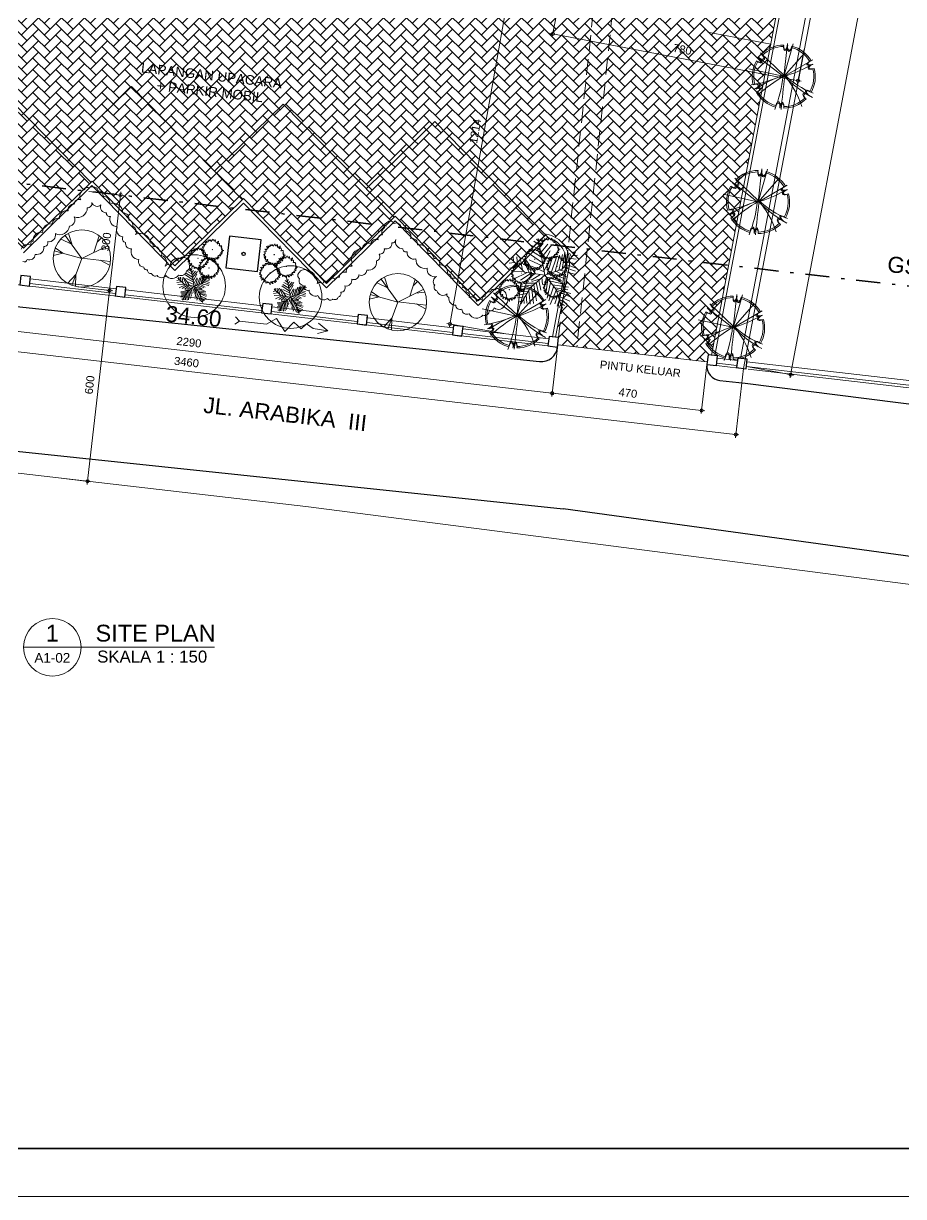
# Model space of a CAD drawing. Header units: millimetres. Extents: x -11 to 1625, y -267 to 180.
# Drawn here: x 1462.12 to 1489.61, y 8 to 44.64 of the extents above; entities that cross this region are included whole.
import ezdxf
from ezdxf.enums import TextEntityAlignment as Align

# ---------------------------------------------------------------- set-up
doc = ezdxf.new("R2010")
doc.units = ezdxf.units.MM
doc.linetypes.add('DASHDOT', pattern=[1, 0.5, -0.25, 0, -0.25])
doc.linetypes.add('HIDDEN', pattern=[0.375, 0.25, -0.125])
for name, color, linetype, lineweight in [('ars', 11, 'Continuous', 5), ('batas jalan', 3, 'Continuous', 25), ('GRS KOP', 1, 'Continuous', 35), ('GSB', 1, 'DASHDOT', 35), ('KOLOM', 1, 'Continuous', 30), ('kop', 7, 'Continuous', 20), ('lan', 7, 'Continuous', 15), ('line', 11, 'Continuous', 5), ('not', 7, 'Continuous', 20), ('PAGAR', 4, 'Continuous', 18), ('POHON', 84, 'Continuous', 0), ('Trees', 62, 'Continuous', 18), ('u', 6, 'Continuous', 20)]:
    doc.layers.add(name, color=color, linetype=linetype, lineweight=lineweight)
doc.styles.add('ATTR', font='romans.shx', dxfattribs={"width": 0.8, "height": 1.735066})
doc.styles.add('BARU', font='complex.shx')
doc.styles.get("Standard").update_dxf_attribs({"font": 'ARIALUNI.TTF'})
doc.dimstyles.new('SK100', dxfattribs={"dimtxt": 0.25, "dimasz": 0.1, "dimexe": 0.1, "dimexo": 0, "dimgap": 0.15, "dimtad": 1, "dimdec": 0, "dimlfac": 100, "dimzin": 12, "dimdsep": 46, "dimtxsty": 'Standard', "dimblk": 'BULAT', "dimcen": 0.1, "dimclrd": 256, "dimclre": 256, "dimclrt": 256, "dimadec": 0, "dimazin": 3, "dimtfac": 1, "dimtdec": 0, "dimtofl": 0, "dimtmove": 0, "dimatfit": 3, "dimldrblk": 'BULAT', "dimfxl": 0, "dimtolj": 1, "dimtzin": 0, "dimlwd": -1, "dimlwe": -1, "dimarcsym": 0})
pattern_1 = [(45, (1507.31275, -222.2606), (4e-17, 0.35921024), [0.762, -0.254]), (135, (1507.49236, -222.081), (4e-17, 0.35921024), [0.762, -0.254])]

# ---------------------------------------------------------------- blocks, each defined once
blk = doc.blocks.new('BULAT')
for p, q in [((-1, 0), (1, 0)), ((0, -1), (0, 1))]:
    blk.add_line(p, q)
blk.add_circle((0, 0), 0.5)
blk = doc.blocks.new('*D1625')
at = {"layer": 'Defpoints', "color": 0}
for p in [(1464.161, 39.392), (1463.816, 36.412), (1464.81, 36.297)]:
    blk.add_point(p, dxfattribs=at)
at = {"layer": 'u'}
for p, q in [((1464.161, 39.392), (1465.254, 39.266)), ((1465.143, 39.178), (1464.821, 36.396)), ((1463.816, 36.412), (1464.909, 36.286))]:
    blk.add_line(p, q, dxfattribs=at)
at = {"layer": 'u', "xscale": 0.1, "yscale": 0.1, "zscale": 0.1}
for p, rotation in [((1465.154, 39.277), 83.40635702926868), ((1464.81, 36.297), 263.4063570292687)]:
    blk.add_blockref('BULAT', p, dxfattribs=dict(at, rotation=rotation))
at = {"layer": 'u', "insert": (1464.706, 37.819), "char_height": 0.25, "attachment_point": 5, "rotation": 83.4064}
blk.add_mtext('\\A1;300', dxfattribs=at)
blk = doc.blocks.new('*D1626')
at = {"layer": 'Defpoints', "color": 0}
for p in [(1463.816, 36.412), (1463.127, 30.452), (1464.121, 30.337)]:
    blk.add_point(p, dxfattribs=at)
at = {"layer": 'u'}
for p, q in [((1463.816, 36.412), (1464.909, 36.286)), ((1464.798, 36.198), (1464.132, 30.436)), ((1463.127, 30.452), (1464.22, 30.325))]:
    blk.add_line(p, q, dxfattribs=at)
at = {"layer": 'u', "xscale": 0.1, "yscale": 0.1, "zscale": 0.1}
for p, rotation in [((1464.81, 36.297), 83.40635702926468), ((1464.121, 30.337), 263.4063570292647)]:
    blk.add_blockref('BULAT', p, dxfattribs=dict(at, rotation=rotation))
at = {"layer": 'u', "insert": (1464.189, 33.349), "char_height": 0.25, "attachment_point": 5, "rotation": 83.4064}
blk.add_mtext('\\A1;600', dxfattribs=at)
blk = doc.blocks.new('kop')
at = {"layer": 'GRS KOP'}
blk.add_lwpolyline([(1, 54), (83, 54), (83, 1), (1, 1)], close=True, dxfattribs=at)
at = {"layer": 'kop', "color": 7}
blk.add_line((0, 0), (84, 0), dxfattribs=at)
at = {"layer": 'kop', "style": 'BARU', "flags": 4}
for p, height in [((73.8, 5.4), 0.35), ((80.303, 5.382), 0.25), ((73.8, 4.9), 0.35), ((80.303, 4.882), 0.25), ((73.8, 4.4), 0.35), ((80.303, 4.382), 0.25)]:
    blk.add_attdef('-', p, '', height=height, dxfattribs=at)
at = {"layer": 'kop', "flags": 4}
for tag, p in [('AR-00', (78.057, 2.648)), ('00', (81.238, 2.647))]:
    blk.add_attdef(tag, text='', height=0.35, dxfattribs=at).set_placement(p, align=Align.MIDDLE)
blk = doc.blocks.new('*D1632')
at = {"layer": 'Defpoints', "color": 0}
for p in [(1478.844, 45.295), (1486.501, 43.833), (1486.314, 42.851)]:
    blk.add_point(p, dxfattribs=at)
at = {"layer": 'u'}
for p, q in [((1478.844, 45.295), (1478.638, 44.214)), ((1478.755, 44.294), (1486.216, 42.87)), ((1486.501, 43.833), (1486.295, 42.753))]:
    blk.add_line(p, q, dxfattribs=at)
at = {"layer": 'u', "xscale": 0.1, "yscale": 0.1, "zscale": 0.1}
for p, rotation in [((1478.657, 44.312), 169.1956795512109), ((1486.314, 42.851), 349.1956795512109)]:
    blk.add_blockref('BULAT', p, dxfattribs=dict(at, rotation=rotation))
at = {"layer": 'u', "insert": (1482.704, 43.823), "char_height": 0.25, "attachment_point": 5, "rotation": 349.1957}
blk.add_mtext('\\A1;780', dxfattribs=at)
blk = doc.blocks.new('Tree Palm')
at = {"layer": 'POHON'}
for p, q in [((-0.10186, 0.5364), (-0.13084, 0.55962)), ((0, 0), (-0.105, 0.57)), ((-0.09099, 0.51782), (-0.06563, 0.55962)), ((-0.05114, 0.28097), (-0.24676, 0.40636)), ((-0.07288, 0.39707), (-0.21778, 0.46673)), ((-0.08737, 0.47138), (-0.17069, 0.52711)), ((-0.0765, 0.43423), (-0.02578, 0.4946)), ((-0.05839, 0.35992), (0.04667, 0.48067)), ((-0.05114, 0.27632), (0.10463, 0.46673)), ((-0.02941, 0.16486), (0.08652, 0.3785)), ((-0.47498, 0.19737), (-0.5583, 0.18344)), ((-0.315, 0.045), (-0.525, 0.255)), ((-0.48585, 0.21131), (-0.49309, 0.29026)), ((-0.43513, 0.28561), (-0.42427, 0.15558)), ((-0.38442, 0.26239), (-0.34819, 0.07663)), ((-0.35544, 0.28097), (-0.24314, 0.03947)), ((-0.14533, 0.0209), (-0.30834, 0.2531)), ((-0.03665, 0.19273), (-0.27574, 0.35527)), ((-0.24314, 0.23917), (-0.02941, 0.137)), ((-0.01129, 0.06734), (0.09014, 0.26704)), ((0.03942, 0.01625), (0.11187, 0.24381)), ((0.10101, 0.03483), (0.17708, 0.26239)), ((0.16259, 0.05805), (0.23142, 0.31348)), ((0.22055, 0.07198), (0.27489, 0.32277)), ((0.27, 0.09), (0.48, 0.36)), ((0.27127, 0.09056), (0.31112, 0.35992)), ((0.31836, 0.30883), (0.32561, 0.16486)), ((0.35096, 0.32741), (0.3727, 0.22524)), ((0.36183, 0.19737), (0.48137, 0.1788)), ((0.38719, 0.34134), (0.41979, 0.28561)), ((0.4053, 0.25775), (0.48862, 0.24846)), ((0.43791, 0.29954), (0.51036, 0.30883)), ((0.44153, 0.36456), (0.45239, 0.32741)), ((-0.40615, 0.137), (-0.55105, 0.10913)), ((-0.3337, 0.06269), (-0.52207, 0.0534)), ((-0.28299, 0.03483), (-0.4786, -0.05805)), ((-0.21416, 0.03018), (-0.38079, -0.08128)), ((0, 0), (-0.315, 0.045)), ((-0.15982, 0.0209), (-0.3011, -0.09521)), ((0, 0), (-0.225, -0.195)), ((-0.06563, 0.01161), (-0.21416, -0.08128)), ((-0.20691, 0.137), (-0.01129, 0.04876)), ((0, 0), (0.27, 0.09)), ((0, 0), (0.18, -0.225)), ((0.06478, 0.01625), (0.2604, -0.08592)), ((0.11187, 0.03483), (0.30749, -0.05805)), ((0.1807, 0.05805), (0.35096, -0.03483)), ((0.24229, 0.07663), (0.46688, 0.01625)), ((0.29662, 0.12307), (0.48137, 0.06269)), ((0.33285, 0.16486), (0.48862, 0.10913)), ((-0.17431, -0.15094), (-0.42789, -0.18809)), ((-0.15257, -0.12772), (-0.3011, -0.12772)), ((-0.06563, -0.05805), (-0.19967, -0.09985)), ((-0.17069, -0.15094), (-0.12721, -0.40172)), ((-0.13446, -0.11378), (-0.08737, -0.32741)), ((-0.09461, -0.08592), (-0.06201, -0.23453)), ((-0.04752, -0.03483), (-0.03665, -0.14629)), ((0.02493, -0.03019), (-0.01491, -0.20202)), ((0.01769, -0.02555), (0.24229, -0.09521)), ((0.05029, -0.0627), (0.02131, -0.25775)), ((0.09014, -0.11378), (0.0358, -0.35992)), ((0.14085, -0.16951), (0.06478, -0.40172)), ((0.07565, -0.09056), (0.32198, -0.14629)), ((0.12274, -0.15094), (0.36907, -0.18809)), ((-0.28299, -0.29026), (-0.42789, -0.31348)), ((-0.24314, -0.21596), (-0.42427, -0.2206)), ((-0.30834, -0.34135), (-0.42427, -0.35528)), ((-0.26849, -0.2624), (-0.40253, -0.25775)), ((-0.225, -0.195), (-0.375, -0.45)), ((-0.29023, -0.30884), (-0.27936, -0.43887)), ((-0.25038, -0.23918), (-0.22865, -0.45281)), ((-0.20691, -0.18345), (-0.17793, -0.44352)), ((0.1807, -0.22524), (0.08289, -0.45745)), ((0.20244, -0.30419), (0.15897, -0.44816)), ((0.16259, -0.19738), (0.36183, -0.22989)), ((0.18, -0.225), (0.27, -0.525)), ((0.18433, -0.22524), (0.4053, -0.29026)), ((0.19157, -0.25311), (0.38719, -0.33206)), ((0.21331, -0.32741), (0.39081, -0.40636)), ((-0.34457, -0.39708), (-0.40978, -0.42494)), ((-0.32646, -0.36921), (-0.31921, -0.44352)), ((0.2278, -0.3785), (0.19519, -0.48532)), ((0.2278, -0.38314), (0.34372, -0.44816)), ((0.24591, -0.45745), (0.23142, -0.50854)), ((0.24591, -0.43423), (0.30749, -0.47603)), ((0.26764, -0.49925), (0.28213, -0.50854))]:
    blk.add_line(p, q, dxfattribs=at)
at = {"layer": 'POHON', "style": 'ATTR', "width": 0.8, "flags": 9}
blk.add_attdef('ESTCODE', (0, 0), '', height=0.00000274, dxfattribs=at)
blk = doc.blocks.new('Ndtpd')
blk.add_line((0.747, 0), (-0.747, 0))
blk.add_circle((0, 0), 0.747)
at = {"flags": 4}
for tag, height, p in [('NO', 0.5, (0, 0.148)), ('NOLBR', 0.3, (0, -0.398))]:
    blk.add_attdef(tag, text='', height=height, dxfattribs=at).set_placement(p, align=Align.CENTER)
for tag, p, height in [('NDTPD', (1.516, 0.148), 0.5), ('SKALA', (1.523, -0.398), 0.3)]:
    blk.add_attdef(tag, p, '', height=height, dxfattribs=at)
blk = doc.blocks.new('*D1638')
at = {"layer": 'Defpoints', "color": 0}
for p in [(1464.161, 39.392), (1463.816, 36.412), (1464.81, 36.297)]:
    blk.add_point(p, dxfattribs=at)
at = {"layer": 'u'}
for p, q in [((1464.161, 39.392), (1465.254, 39.266)), ((1465.143, 39.178), (1464.821, 36.396)), ((1463.816, 36.412), (1464.909, 36.286))]:
    blk.add_line(p, q, dxfattribs=at)
at = {"layer": 'u', "xscale": 0.1, "yscale": 0.1, "zscale": 0.1}
for p, rotation in [((1465.154, 39.277), 83.40635702926868), ((1464.81, 36.297), 263.4063570292687)]:
    blk.add_blockref('BULAT', p, dxfattribs=dict(at, rotation=rotation))
at = {"layer": 'u', "insert": (1464.706, 37.819), "char_height": 0.25, "attachment_point": 5, "rotation": 83.4064}
blk.add_mtext('\\A1;300', dxfattribs=at)
blk = doc.blocks.new('pohon6')
for points in [[(0, 0.266), (-0.013, 0.247), (-0.018, 0.232), (-0.023, 0.211), (-0.027, 0.202), (-0.049, 0.223), (-0.082, 0.23), (-0.092, 0.208), (-0.089, 0.191), (-0.091, 0.174), (-0.114, 0.189), (-0.122, 0.217), (-0.146, 0.23), (-0.134, 0.208), (-0.137, 0.189), (-0.132, 0.168), (-0.147, 0.155), (-0.179, 0.161), (-0.216, 0.168), (-0.206, 0.161), (-0.186, 0.14), (-0.186, 0.125), (-0.204, 0.12), (-0.245, 0.12), (-0.22, 0.097), (-0.24, 0.092), (-0.203, 0.064), (-0.226, 0.049), (-0.263, 0.049), (-0.245, 0.039), (-0.236, 0.024), (-0.251, 0.015), (-0.266, -0.006), (-0.268, -0.021), (-0.26, -0.015), (-0.24, -0.006), (-0.226, -0.019), (-0.233, -0.045), (-0.26, -0.067), (-0.216, -0.058), (-0.256, -0.107), (-0.213, -0.092), (-0.191, -0.099), (-0.189, -0.114), (-0.208, -0.138), (-0.189, -0.133), (-0.213, -0.174), (-0.169, -0.14), (-0.179, -0.159), (-0.142, -0.163), (-0.147, -0.191), (-0.156, -0.217), (-0.126, -0.198), (-0.104, -0.204), (-0.097, -0.228), (-0.096, -0.254), (-0.084, -0.23), (-0.069, -0.228), (-0.055, -0.258), (-0.049, -0.241), (-0.03, -0.217), (-0.03, -0.234), (-0.022, -0.213), (-0.008, -0.271), (-0.005, -0.226), (0.02, -0.26), (0.023, -0.239), (0.044, -0.249), (0.054, -0.266), (0.057, -0.211), (0.065, -0.196), (0.077, -0.208), (0.085, -0.232), (0.101, -0.266), (0.096, -0.217), (0.104, -0.204), (0.131, -0.211), (0.154, -0.23), (0.163, -0.236), (0.146, -0.204), (0.141, -0.183), (0.154, -0.172), (0.193, -0.178), (0.21, -0.185), (0.189, -0.159), (0.189, -0.148), (0.204, -0.138), (0.221, -0.144), (0.206, -0.116), (0.245, -0.099), (0.266, -0.101), (0.292, -0.097), (0.263, -0.088), (0.238, -0.08), (0.228, -0.069), (0.218, -0.054), (0.226, -0.045), (0.255, -0.043), (0.278, -0.032), (0.283, -0.013)], [(0.285, -0.013), (0.261, -0.024), (0.248, -0.019), (0.228, -0.011), (0.23, 0.004), (0.243, 0.017), (0.263, 0.026), (0.277, 0.049), (0.256, 0.045), (0.24, 0.045), (0.225, 0.049), (0.236, 0.069), (0.255, 0.08), (0.266, 0.086), (0.246, 0.086), (0.225, 0.077), (0.204, 0.084), (0.203, 0.099), (0.218, 0.12), (0.23, 0.153), (0.218, 0.148), (0.194, 0.133), (0.181, 0.142), (0.183, 0.165), (0.193, 0.187), (0.189, 0.206), (0.176, 0.193), (0.159, 0.178), (0.147, 0.185), (0.149, 0.202), (0.156, 0.232), (0.137, 0.217), (0.117, 0.206), (0.124, 0.223), (0.126, 0.269), (0.109, 0.239), (0.082, 0.223), (0.079, 0.254), (0.057, 0.223), (0.032, 0.254), (0.023, 0.234), (0, 0.266)]]:
    blk.add_lwpolyline(points)
blk.add_lwpolyline([(0.002, 0.009), (0, 0), (0.008, 0.002), (0.01, 0.006)], close=True)
blk = doc.blocks.new('POH1')
for p, q in [((0.05, -0.21), (0.81, 6.36)), ((0.05, -0.21), (1.89, 6.3)), ((0.02, -0.21), (-5.08, 3.7)), ((0.13, 0.02), (-4.57, 4.49)), ((0.05, -0.21), (4.16, 4.43)), ((0.05, -0.21), (5.8, 3.13)), ((-0.06, -0.14), (-6.86, 1.32))]:
    blk.add_line(p, q)
for centre, radius, start, end in [((0.05, -0.21), 6.25, 90, 135.0227), ((0.05, -0.21), 5.96, 90, 135.0227), ((0.05, -0.21), 5.96, 82.7502, 83.2278), ((0.05, -0.21), 6.25, 82.7502, 83.2278), ((0.05, -0.21), 5.96, 30, 75.0227), ((0.05, -0.21), 6.25, 30, 75.0227), ((0.05, -0.21), 6.25, 150, 195.0227), ((0.05, -0.21), 5.96, 150, 195.0227), ((0.05, -0.21), 6.25, 142.7502, 143.2278), ((0.05, -0.21), 5.96, 142.7502, 143.2278), ((-10.04, 21.28), 23.43, 278.8909, 295.051), ((5.31, -17.57), 18.35, 106.8033, 125.7765), ((-13.31, -11.55), 17.78, 17.8032, 41.5209), ((-7.08, 24.06), 25.29, 286.3556, 299.2634), ((11.41, 11.39), 15.87, 224.9427, 249.6513), ((0.05, -0.21), 5.96, 330, 15.0227), ((0.05, -0.21), 6.25, 330, 15.0227), ((0.05, -0.21), 5.96, 22.7502, 23.2278), ((0.05, -0.21), 6.25, 22.7502, 23.2278), ((17.96, -30.23), 35.05, 120.5334, 131.3202), ((-25.72, 2.83), 25.82, 338.2739, 353.6202), ((297.19, -37.09), 299.21, 172.9262, 174.1748), ((17.56, 17.05), 24.47, 224.1559, 241.0585), ((0.05, -0.21), 6.25, 202.7502, 203.2278), ((0.05, -0.21), 5.96, 202.7502, 203.2278), ((0.05, -0.21), 6.25, 210, 255.0227), ((0.05, -0.21), 5.96, 210, 255.0227), ((0.05, -0.21), 5.96, 270, 315.0227), ((0.05, -0.21), 6.25, 270, 315.0227), ((0.05, -0.21), 5.96, 322.7502, 323.2278), ((0.05, -0.21), 6.25, 322.7502, 323.2278), ((0.05, -0.21), 6.25, 262.7502, 263.2278), ((0.05, -0.21), 5.96, 262.7502, 263.2278)]:
    blk.add_arc(centre, radius, start, end)
for centre, major_axis, ratio, start_param, end_param in [((0.41, 5.99), (-0.115, -0.809), 0.450725, 4.712389, 7.927948), ((0.39, 5.7), (-0.109, -0.771), 0.450725, 4.712389, 7.927948), ((1.19, 5.58), (-0.14, -0.794), 0.498328, 4.647864, 7.899063), ((1.24, 5.87), (-0.147, -0.833), 0.498328, 4.647864, 7.899063), ((-5.14, 3.21), (0.643, -0.504), 0.450725, 4.712389, 7.927948), ((-4.89, 3.05), (0.613, -0.48), 0.450725, 4.712389, 7.927948), ((-4.62, 3.86), (0.648, -0.544), 0.498328, 4.647864, 7.899063), ((-4.4, 3.67), (0.618, -0.518), 0.498328, 4.647864, 7.899063), ((5.34, 2.45), (-0.723, -0.291), 0.450725, 4.712389, 7.927948), ((5.6, 2.58), (-0.758, -0.305), 0.450725, 4.712389, 7.927948), ((5.63, 1.7), (-0.758, -0.276), 0.498328, 4.647864, 7.899063), ((5.9, 1.8), (-0.795, -0.29), 0.498328, 4.647864, 7.899063), ((-5.81, -2.21), (0.795, 0.29), 0.498328, 4.647864, 7.899063), ((-5.53, -2.11), (0.758, 0.276), 0.498328, 4.647864, 7.899063), ((-5.5, -2.99), (0.758, 0.305), 0.450725, 4.712389, 7.927948), ((-5.24, -2.86), (0.723, 0.291), 0.450725, 4.712389, 7.927948), ((4.49, -4.09), (-0.618, 0.518), 0.498328, 4.647864, 7.899063), ((4.71, -4.28), (-0.648, 0.544), 0.498328, 4.647864, 7.899063), ((4.99, -3.46), (-0.613, 0.48), 0.450725, 4.712389, 7.927948), ((5.23, -3.62), (-0.643, 0.504), 0.450725, 4.712389, 7.927948), ((-1.15, -6.28), (0.147, 0.833), 0.498328, 4.647864, 7.899063), ((-1.09, -5.99), (0.14, 0.794), 0.498328, 4.647864, 7.899063), ((-0.32, -6.4), (0.115, 0.809), 0.450725, 4.712389, 7.927948), ((-0.3, -6.11), (0.109, 0.771), 0.450725, 4.712389, 7.927948)]:
    blk.add_ellipse(centre, major_axis=major_axis, ratio=ratio, start_param=start_param, end_param=end_param)
blk.add_point((0.05, -0.21))
blk.add_point((0.05, -0.21))
blk = doc.blocks.new('*U598')
for p, q in [((-129.8956, 713.6638), (-626.7704, 1032.1544)), ((-185.1152, 1008.5578), (-553.1612, 1185.4942)), ((-221.9198, 1197.3052), (-433.5526, 1338.8594)), ((-258.7244, 1362.456), (-332.3336, 1421.4348)), ((0, 0), (-266.7, 1447.8)), ((-231.1146, 1315.2628), (-166.7002, 1421.4348)), ((-194.31, 1102.9442), (-65.4812, 1256.284)), ((-148.3106, 914.1968), (118.5418, 1220.9018)), ((-129.8956, 701.8528), (265.7602, 1185.4942)), ((-74.7014, 418.7444), (219.7608, 961.39)), ((-1206.4492, 501.3198), (-1418.082, 465.9376)), ((-1031.621, 347.98), (-1399.667, 277.1902)), ((-800.1, 114.3), (-1333.5, 647.7)), ((-847.598, 159.2326), (-1326.0578, 135.636)), ((-1234.059, 536.7274), (-1252.4486, 737.2604)), ((-718.7946, 88.4682), (-1215.644, -147.447)), ((-1105.2302, 725.4494), (-1077.6458, 395.1732)), ((-976.4268, 666.4706), (-884.4026, 194.6402)), ((-543.9664, 76.6572), (-967.2066, -206.4512)), ((-902.8176, 713.6638), (-617.5756, 100.2538)), ((0, 0), (-800.1, 114.3)), ((-369.1382, 53.086), (-783.1836, 642.874)), ((-405.9428, 53.086), (-764.794, -241.8334)), ((-93.091, 489.5342), (-700.3796, 902.3858)), ((-617.5756, 607.4918), (-74.7014, 347.98)), ((0, 0), (-571.5, -495.3)), ((-166.7002, 29.4894), (-543.9664, -206.4512)), ((-525.5514, 347.98), (-28.6766, 123.8504)), ((-28.6766, 171.0436), (228.9556, 678.2816)), ((0, 0), (685.8, 228.6)), ((0, 0), (457.2, -571.5)), ((100.1268, 41.275), (284.1498, 619.2774)), ((164.5412, 41.275), (661.416, -218.2368)), ((256.5654, 88.4682), (449.7832, 666.4706)), ((284.1498, 88.4682), (781.0246, -147.447)), ((412.9786, 147.447), (587.8068, 796.2392)), ((458.978, 147.447), (891.4384, -88.4682)), ((560.197, 182.8292), (698.2206, 819.8358)), ((615.4166, 194.6402), (1185.8752, 41.275)), ((685.8, 228.6), (1219.2, 914.4)), ((689.0258, 230.0224), (790.2448, 914.1968)), ((753.4148, 312.5978), (1222.6798, 159.2326)), ((808.6344, 784.4282), (827.0494, 418.7444)), ((845.439, 418.7444), (1241.0948, 277.1902)), ((891.4384, 831.6214), (946.658, 572.1096)), ((919.0482, 501.3198), (1222.6798, 454.152)), ((983.4626, 867.0036), (1066.2666, 725.4494)), ((1029.462, 654.685), (1241.0948, 631.0884)), ((1112.2914, 760.8316), (1296.3144, 784.4282)), ((1121.4862, 925.9824), (1149.0706, 831.6214)), ((-442.7474, -383.3876), (-1086.8406, -477.7486)), ((-718.7946, -737.2604), (-1086.8406, -796.2392)), ((-617.5756, -548.5384), (-1077.6458, -560.324)), ((-783.1836, -867.029), (-1077.6458, -902.4112)), ((-681.9646, -666.496), (-1022.4262, -654.685)), ((-571.5, -495.3), (-952.5, -1143)), ((-829.2084, -937.7934), (-810.7934, -1126.5408)), ((-387.5278, -324.4088), (-764.794, -324.4088)), ((-737.1842, -784.4536), (-709.5744, -1114.7298)), ((-635.9652, -607.5172), (-580.771, -1150.1374)), ((-525.5514, -465.963), (-451.9422, -1126.5408)), ((-166.7002, -147.447), (-507.1618, -253.619)), ((-433.5526, -383.3876), (-323.1134, -1020.3688)), ((-341.5284, -289.0012), (-221.9198, -831.6214)), ((-240.3094, -218.2368), (-157.5054, -595.7062)), ((-120.7008, -88.4682), (-93.091, -371.5766)), ((63.3222, -76.6826), (-37.8714, -513.1308)), ((44.9326, -64.897), (615.4166, -241.8334)), ((127.7366, -159.258), (54.1274, -654.685)), ((228.9556, -289.0012), (90.932, -914.1968)), ((357.759, -430.5554), (164.5412, -1020.3688)), ((192.151, -230.0224), (817.8292, -371.5766)), ((458.978, -572.1096), (210.5406, -1161.923)), ((311.7596, -383.3876), (937.4378, -477.7486)), ((514.1976, -772.6426), (403.7838, -1138.3264)), ((412.9786, -501.3452), (919.0482, -583.9206)), ((457.2, -571.5), (685.8, -1333.5)), ((468.1982, -572.1096), (1029.462, -737.2604)), ((486.5878, -642.8994), (983.4626, -843.4324)), ((541.8074, -831.6214), (992.6574, -1032.1544)), ((-875.2078, -1008.5832), (-1040.8412, -1079.3476)), ((578.612, -961.39), (495.7826, -1232.7128)), ((578.612, -973.1756), (873.0488, -1138.3264)), ((624.6114, -1161.923), (587.8068, -1291.6916)), ((624.6114, -1102.9442), (781.0246, -1209.1162)), ((679.8056, -1268.095), (716.6102, -1291.6916))]:
    blk.add_line(p, q)
blk = doc.blocks.new('PALEM')
at = {"layer": 'Trees'}
blk.add_circle((0, 0), 0.882, dxfattribs=at)
at = {"layer": 'Trees', "xscale": 0.0003460693359613742, "yscale": 0.0003460693359613742, "zscale": 0.0003460693359375}
blk.add_blockref('*U598', (0, 0), dxfattribs=at)
blk = doc.blocks.new('Deciduous Tree 13 PV')
at = {"layer": 'POHON'}
for p, q in [((-0.266, 0.38), (-0.347, 0.655)), ((-0.271, 0.374), (-0.538, 0.509)), ((0.001, 0.001), (-0.438, 0.6)), ((0.001, 0.001), (0.664, 0.332)), ((0.311, 0.16), (0.454, 0.594)), ((0.401, 0.429), (0.511, 0.539)), ((-0.49, 0.136), (-0.748, 0.081)), ((0.001, 0.001), (-0.724, 0.197)), ((-0.495, 0.136), (-0.695, 0.276)), ((0, 0), (-0.261, -0.702)), ((0.001, 0.008), (0.74, -0.078)), ((0.473, 0.234), (0.697, 0.264)), ((0.478, -0.047), (0.721, -0.176)), ((-0.161, -0.414), (-0.376, -0.653)), ((-0.156, -0.414), (-0.166, -0.726))]:
    blk.add_line(p, q, dxfattribs=at)
blk.add_circle((0, 0), 0.75, dxfattribs=at)
at = {"layer": 'POHON', "style": 'ATTR', "width": 0.8, "flags": 9}
blk.add_attdef('ESTCODE', (0.001, 0.001), '', height=0.000003, rotation=180, dxfattribs=at)
blk = doc.blocks.new('*D1640')
at = {"layer": 'Defpoints', "color": 0}
for p in [(1456.058, 37.233), (1478.809, 34.603), (1478.634, 33.089)]:
    blk.add_point(p, dxfattribs=at)
at = {"layer": 'u'}
for p, q in [((1456.058, 37.233), (1455.871, 35.619)), ((1455.982, 35.707), (1478.534, 33.1)), ((1478.809, 34.603), (1478.622, 32.989))]:
    blk.add_line(p, q, dxfattribs=at)
at = {"layer": 'u', "xscale": 0.1, "yscale": 0.1, "zscale": 0.1}
for p, rotation in [((1455.882, 35.718), 173.4063570292611), ((1478.634, 33.089), 353.4063570292611)]:
    blk.add_blockref('BULAT', p, dxfattribs=dict(at, rotation=rotation))
at = {"layer": 'u', "insert": (1467.29, 34.679), "char_height": 0.25, "attachment_point": 5, "rotation": 353.4064}
blk.add_mtext('\\A1;2290', dxfattribs=at)
blk = doc.blocks.new('*D1641')
at = {"layer": 'Defpoints', "color": 0}
for p in [(1478.812, 34.603), (1483.478, 34.064), (1483.303, 32.549)]:
    blk.add_point(p, dxfattribs=at)
at = {"layer": 'u'}
for p, q in [((1478.812, 34.603), (1478.625, 32.989)), ((1483.478, 34.064), (1483.291, 32.45)), ((1478.736, 33.077), (1483.203, 32.56))]:
    blk.add_line(p, q, dxfattribs=at)
at = {"layer": 'u', "xscale": 0.1, "yscale": 0.1, "zscale": 0.1}
for p, rotation in [((1478.637, 33.088), 173.4063570293028), ((1483.303, 32.549), 353.4063570293028)]:
    blk.add_blockref('BULAT', p, dxfattribs=dict(at, rotation=rotation))
at = {"layer": 'u', "insert": (1481.002, 33.094), "char_height": 0.25, "attachment_point": 5, "rotation": 353.4064}
blk.add_mtext('\\A1;470', dxfattribs=at)
blk = doc.blocks.new('*D1634')
at = {"layer": 'Defpoints', "color": 0}
for p in [(1489.931, 61.334), (1484.766, 33.915), (1486.082, 33.667)]:
    blk.add_point(p, dxfattribs=at)
at = {"layer": 'u'}
for p, q in [((1489.931, 61.334), (1491.345, 61.068)), ((1491.228, 60.988), (1486.1, 33.765)), ((1484.766, 33.915), (1486.18, 33.648))]:
    blk.add_line(p, q, dxfattribs=at)
at = {"layer": 'u', "xscale": 0.1, "yscale": 0.1, "zscale": 0.1}
for p, rotation in [((1491.247, 61.086), 79.33193220774305), ((1486.082, 33.667), 259.331932207743)]:
    blk.add_blockref('BULAT', p, dxfattribs=dict(at, rotation=rotation))
at = {"layer": 'u', "insert": (1488.391, 47.428), "char_height": 0.25, "attachment_point": 5, "rotation": 79.3319}
blk.add_mtext('\\A1;2790', dxfattribs=at)
blk = doc.blocks.new('*D1637')
at = {"layer": 'Defpoints', "color": 0}
for p in [(1450.235, 37.828), (1484.608, 33.862), (1484.37, 31.798)]:
    blk.add_point(p, dxfattribs=at)
at = {"layer": 'u'}
for p, q in [((1450.235, 37.828), (1449.986, 35.664)), ((1450.097, 35.752), (1484.27, 31.81)), ((1484.608, 33.862), (1484.358, 31.699))]:
    blk.add_line(p, q, dxfattribs=at)
at = {"layer": 'u', "xscale": 0.1, "yscale": 0.1, "zscale": 0.1}
for p, rotation in [((1449.997, 35.764), 173.4190750474977), ((1484.37, 31.798), 353.4190750474976)]:
    blk.add_blockref('BULAT', p, dxfattribs=dict(at, rotation=rotation))
at = {"layer": 'u', "insert": (1467.215, 34.057), "char_height": 0.25, "attachment_point": 5, "rotation": 353.4191}
blk.add_mtext('\\A1;3460', dxfattribs=at)
blk = doc.blocks.new('*D1642')
at = {"layer": 'Defpoints', "color": 0}
for p in [(1479.302, 46.892), (1475.444, 35.251), (1477.186, 34.942)]:
    blk.add_point(p, dxfattribs=at)
at = {"layer": 'u'}
for p, q in [((1477.542, 47.102), (1475.461, 35.349)), ((1479.302, 46.892), (1477.461, 47.218)), ((1477.186, 34.942), (1475.345, 35.268))]:
    blk.add_line(p, q, dxfattribs=at)
at = {"layer": 'u', "xscale": 0.1, "yscale": 0.1, "zscale": 0.1}
for p, rotation in [((1477.56, 47.2), 79.95703502992815), ((1475.444, 35.251), 259.9570350299281)]:
    blk.add_blockref('BULAT', p, dxfattribs=dict(at, rotation=rotation))
at = {"layer": 'u', "insert": (1476.23, 41.273), "char_height": 0.25, "attachment_point": 5, "rotation": 79.957}
blk.add_mtext('\\A1;1214', dxfattribs=at)

msp = doc.modelspace()

# ---------------------------------------------------------------- hatches: boundary and pattern name
at = {"layer": 'ars'}
h = msp.add_hatch(dxfattribs=at)
h.set_pattern_fill('AR-HBONE', color=256, scale=0.0025)
h.set_pattern_definition(pattern_1)
h.paths.add_polyline_path([(1488.432162, 59.5380886), (1486.4142997, 59.8596273), (1483.0732195, 60.3920158), (1482.8882431, 59.2311702), (1480.6065094, 44.9118235), (1479.5278109, 45.08371), (1478.4085919, 38.0598911), (1478.4506497, 38.0531894, -0.423190975), (1479.1635445, 37.0377492), (1478.7436369, 34.8374179), (1478.8345593, 34.826908), (1478.8087232, 34.6033963), (1483.4776351, 34.0637097), (1483.5034712, 34.2872215), (1483.6109571, 34.274797)])
h = msp.add_hatch(dxfattribs=at)
h.set_pattern_fill('AR-HBONE', color=256, scale=0.0025)
h.set_pattern_definition(pattern_1)
edge = h.paths.add_edge_path()
edge.add_line((1452.3569004, 43.9110464), (1451.4144306, 37.9964422))
edge.add_line((1451.4144306, 37.9964422), (1451.3885945, 37.7729305))
edge.add_line((1451.3885945, 37.7729305), (1456.0575064, 37.2332439))
edge.add_line((1456.0575064, 37.2332439), (1456.0833425, 37.4567556))
edge.add_line((1456.0833425, 37.4567556), (1456.1825916, 37.4452833))
edge.add_line((1456.1825916, 37.4452833), (1456.4023487, 39.3564906))
edge.add_arc((1458.3892572, 39.1280291), 2, 83.40635703, 173.44074308, ccw=False)
edge.add_line((1458.618911, 41.1148001), (1460.7620962, 43.214028))
edge.add_line((1460.7620962, 43.214028), (1463.3544266, 40.5674147))
edge.add_line((1463.3544266, 40.5674147), (1465.4976118, 42.6666426))
edge.add_line((1465.4976118, 42.6666426), (1468.0899423, 40.0200293))
edge.add_line((1468.0899423, 40.0200293), (1470.2331274, 42.1192571))
edge.add_line((1470.2331274, 42.1192571), (1472.8254579, 39.4726439))
edge.add_line((1472.8254579, 39.4726439), (1474.968643, 41.5718717))
edge.add_line((1474.968643, 41.5718717), (1478.4085919, 38.0598911))
edge.add_line((1478.4085919, 38.0598911), (1479.5278109, 45.08371))
edge.add_line((1479.5278109, 45.08371), (1470.7310978, 46.4854329))
edge.add_line((1470.7310978, 46.4854329), (1470.4950564, 45.0041212))
edge.add_line((1470.4950564, 45.0041212), (1463.0884977, 46.1843283))
edge.add_line((1463.0884977, 46.1843283), (1463.3245392, 47.6656401))
edge.add_line((1463.3245392, 47.6656401), (1454.4366688, 49.0818886))
edge.add_line((1454.4366688, 49.0818886), (1452.4478757, 49.3105667))
edge.add_line((1452.4478757, 49.3105667), (1451.8028039, 45.2623264))
edge.add_line((1451.8028039, 45.2623264), (1452.3569004, 43.9110464))
h = msp.add_hatch(dxfattribs=at)
h.set_pattern_fill('AR-HBONE', color=256, scale=0.0025)
h.set_pattern_definition(pattern_1)
h.paths.add_polyline_path([(1464.2258221, 39.6777725), (1460.7620962, 43.214028), (1458.618911, 41.1148001, -0.0101909724), (1458.6996836, 41.1037911), (1462.1183567, 37.6135318)])
h.paths.add_polyline_path([(1465.4976118, 42.6666426), (1463.3544266, 40.5674147), (1464.2258221, 39.6777725), (1464.2615418, 39.7127596), (1466.8538723, 37.0661464), (1468.9613377, 39.1303871)])
h.paths.add_polyline_path([(1470.2331274, 42.1192571), (1468.0899423, 40.0200293), (1468.9613377, 39.1303871), (1468.9970574, 39.1653742), (1471.5893879, 36.518761), (1473.6968533, 38.5830017)])
h.paths.add_polyline_path([(1474.968643, 41.5718717), (1472.8254579, 39.4726439), (1473.6968533, 38.5830017), (1473.7325731, 38.6179888), (1476.3249035, 35.9713756), (1478.4323689, 38.0356162), (1478.4085919, 38.0598911)])

# ---------------------------------------------------------------- linework, layer by layer
at = {"layer": 'batas jalan'}
for p, q in [((1456.7068497, 36.3459929), (1478.2438848, 34.0786499)), ((1456.7068497, 36.3459929), (1478.2438848, 34.0786499)), ((1425.1001376, 35.1485676), (1478.9781261, 29.4764833)), ((1483.8766744, 33.4856497), (1484.6622167, 33.4029506)), ((1484.6622167, 33.4029506), (1524.714162, 28.3628501)), ((1524.714162, 23.2052764), (1478.9781261, 29.4764833))]:
    msp.add_line(p, q, dxfattribs=at)
for centre, radius, start, end in [((1478.2968623, 34.5818727), 0.5060037, 263.99023981, 353.40635703), ((1478.2968623, 34.5818727), 0.5060037, 263.99023981, 353.40635703), ((1483.9246374, 33.9412403), 0.4581083, 173.99027013, 263.99023981)]:
    msp.add_arc(centre, radius, start, end, dxfattribs=at)
at = {"layer": 'GSB', "ltscale": 1.5}
msp.add_line((1492.0571915, 36.1674608), (1445.2277307, 41.580549), dxfattribs=at)
at = {"layer": 'KOLOM'}
for p, q in [((1468.5563129, 37.993534), (1468.441486, 37.0001485)), ((1468.5563129, 37.993534), (1468.441486, 37.0001485)), ((1469.5496984, 37.8787071), (1468.5563129, 37.993534)), ((1469.5496984, 37.8787071), (1468.5563129, 37.993534)), ((1469.4348715, 36.8853215), (1469.5496984, 37.8787071)), ((1469.4348715, 36.8853215), (1469.5496984, 37.8787071)), ((1468.441486, 37.0001485), (1469.4348715, 36.8853215)), ((1468.441486, 37.0001485), (1469.4348715, 36.8853215))]:
    msp.add_line(p, q, dxfattribs=at)
for points in [[(1462.0092075, 36.4697784), (1462.3072231, 36.4353303), (1462.3416712, 36.7333459), (1462.0436555, 36.767794)], [(1462.0092075, 36.4697784), (1462.3072231, 36.4353303), (1462.3416712, 36.7333459), (1462.0436555, 36.767794)], [(1464.989364, 36.1252976), (1465.2873796, 36.0908495), (1465.3218277, 36.3888651), (1465.0238121, 36.4233132)], [(1464.989364, 36.1252976), (1465.2873796, 36.0908495), (1465.3218277, 36.3888651), (1465.0238121, 36.4233132)], [(1469.5589374, 35.5970937), (1469.856953, 35.5626456), (1469.8914011, 35.8606612), (1469.5933854, 35.8951093)], [(1469.5589374, 35.5970937), (1469.856953, 35.5626456), (1469.8914011, 35.8606612), (1469.5933854, 35.8951093)], [(1472.5390939, 35.2526129), (1472.8371095, 35.2181648), (1472.8715576, 35.5161804), (1472.573542, 35.5506285)], [(1472.5390939, 35.2526129), (1472.8371095, 35.2181648), (1472.8715576, 35.5161804), (1472.573542, 35.5506285)], [(1475.5192504, 34.9081321), (1475.8172661, 34.873684), (1475.8517142, 35.1716996), (1475.5536985, 35.2061477)], [(1475.5192504, 34.9081321), (1475.8172661, 34.873684), (1475.8517142, 35.1716996), (1475.5536985, 35.2061477)], [(1478.5020955, 34.5633405), (1478.8001112, 34.5288924), (1478.8345593, 34.826908), (1478.5365436, 34.8613561)], [(1478.5020955, 34.5633405), (1478.8001112, 34.5288924), (1478.8345593, 34.826908), (1478.5365436, 34.8613561)], [(1483.4690231, 33.9892058), (1483.7670388, 33.9547577), (1483.8014868, 34.2527734), (1483.5034712, 34.2872215)], [(1484.3950553, 33.8870302), (1484.6930709, 33.8525821), (1484.727519, 34.1505977), (1484.4295034, 34.1850458)]]:
    msp.add_lwpolyline(points, close=True, dxfattribs=at)
msp.add_circle((1468.9955922, 37.4394278), 0.05, dxfattribs=at)
msp.add_circle((1468.9955922, 37.4394278), 0.05, dxfattribs=at)
at = {"layer": 'lan', "linetype": 'HIDDEN', "ltscale": 2}
for p, q in [((1479.9189973, 45.0158456), (1478.8119897, 34.6030187)), ((1480.5234913, 45.0263137), (1479.4080461, 34.5341197))]:
    msp.add_line(p, q, dxfattribs=at)
at = {"layer": 'lan'}
for p, q in [((1483.4994571, 44.3597381), (1485.4640033, 43.9848273)), ((1460.7620962, 43.214028), (1464.2258221, 39.6777725)), ((1463.3544266, 40.5674147), (1465.4976118, 42.6666426)), ((1465.4976118, 42.6666426), (1468.9613377, 39.1303871)), ((1468.0899423, 40.0200293), (1470.2331274, 42.1192571)), ((1470.2331274, 42.1192571), (1473.6968533, 38.5830017)), ((1472.8254579, 39.4726439), (1474.968643, 41.5718717)), ((1472.8254579, 39.4726439), (1474.968643, 41.5718717)), ((1474.968643, 41.5718717), (1478.4085919, 38.0598911)), ((1474.968643, 41.5718717), (1478.4085919, 38.0598911)), ((1462.1168915, 37.472118), (1464.2600766, 39.5713458)), ((1462.1168915, 37.472118), (1464.2600766, 39.5713458)), ((1462.1183567, 37.6135318), (1464.2615418, 39.7127596)), ((1462.1183567, 37.6135318), (1464.2615418, 39.7127596)), ((1464.2600766, 39.5713458), (1466.8524071, 36.9247326)), ((1464.2600766, 39.5713458), (1466.8524071, 36.9247326)), ((1464.2615418, 39.7127596), (1466.8538723, 37.0661464)), ((1464.2615418, 39.7127596), (1466.8538723, 37.0661464)), ((1466.8524071, 36.9247326), (1468.9955922, 39.0239604)), ((1466.8524071, 36.9247326), (1468.9955922, 39.0239604)), ((1466.8538723, 37.0661464), (1468.9970574, 39.1653742)), ((1466.8538723, 37.0661464), (1468.9970574, 39.1653742)), ((1468.9955922, 39.0239604), (1471.5879227, 36.3773472)), ((1468.9955922, 39.0239604), (1471.5879227, 36.3773472)), ((1468.9970574, 39.1653742), (1471.5893879, 36.518761)), ((1468.9970574, 39.1653742), (1471.5893879, 36.518761)), ((1471.5879227, 36.3773472), (1473.7311078, 38.476575)), ((1471.5879227, 36.3773472), (1473.7311078, 38.476575)), ((1471.5893879, 36.518761), (1473.7325731, 38.6179888)), ((1471.5893879, 36.518761), (1473.7325731, 38.6179888)), ((1473.7311078, 38.476575), (1476.3234383, 35.8299618)), ((1473.7311078, 38.476575), (1476.3234383, 35.8299618)), ((1473.7325731, 38.6179888), (1476.3249035, 35.9713756)), ((1473.7325731, 38.6179888), (1476.3249035, 35.9713756)), ((1476.3234383, 35.8299618), (1478.5023432, 37.9641767)), ((1476.3234383, 35.8299618), (1478.5023432, 37.9641767)), ((1476.3249035, 35.9713756), (1478.4323689, 38.0356162)), ((1476.3249035, 35.9713756), (1478.4323689, 38.0356162)), ((1478.4085919, 38.0598911), (1478.5340762, 37.9317792)), ((1478.4506497, 38.0531894), (1478.4085919, 38.0598911)), ((1456.34691, 37.1242919), (1478.5020955, 34.5633405)), ((1456.34691, 37.1242919), (1478.5020955, 34.5633405)), ((1478.6440295, 34.8489317), (1479.0653172, 37.0564948)), ((1478.6440295, 34.8489317), (1479.0653172, 37.0564948)), ((1478.7436369, 34.8374179), (1479.1635445, 37.0377492)), ((1478.7436369, 34.8374179), (1479.1635445, 37.0377492)), ((1478.7995191, 34.5237698), (1478.8001112, 34.5288924)), ((1478.7995191, 34.5237698), (1478.8001112, 34.5288924)), ((1483.7670388, 33.9547577), (1484.45972, 33.8746896)), ((1513.5866187, 30.5078674), (1484.7577357, 33.8402416))]:
    msp.add_line(p, q, dxfattribs=at)
msp.add_lwpolyline([(1462.1168915, 37.472118), (1464.2600766, 39.5713458), (1466.8524071, 36.9247326), (1468.9955922, 39.0239604), (1471.5879227, 36.3773472), (1473.7311078, 38.476575), (1476.3234383, 35.8299618), (1478.5023432, 37.9641767), (1478.5340762, 37.9317792, -0.3844585165), (1479.0653172, 37.0564948), (1478.6440295, 34.8489317), (1478.5365436, 34.8613561), (1478.5279316, 34.7868522), (1475.8431021, 35.0971957), (1475.8517142, 35.1716996), (1475.5536985, 35.2061477), (1475.5450865, 35.1316438), (1472.8629456, 35.4416765), (1472.8715576, 35.5161804), (1472.573542, 35.5506285), (1472.5649299, 35.4761246), (1469.8827891, 35.7861573), (1469.8914011, 35.8606612), (1469.5933854, 35.8951093), (1469.5847734, 35.8206054), (1465.3132157, 36.3143612), (1465.3218277, 36.3888651), (1465.0238121, 36.4233132), (1465.0152001, 36.3488093), (1462.3330592, 36.658842), (1462.3416712, 36.7333459), (1462.0436555, 36.767794)], format="xyb", dxfattribs=at)
for radius, end in [(0.8642069, 80.94625079), (0.8642069, 80.94625079), (0.7642069, 73.31440342)]:
    msp.add_arc((1478.3146573, 37.1997495), radius, 349.19567955, end, dxfattribs=at)
at = {"layer": 'line'}
for p, q in [((1468.8703574, 35.3432937), (1468.7218966, 35.2430371)), ((1468.8703574, 35.3432937), (1468.7218966, 35.2430371)), ((1468.7412189, 35.4704381), (1468.8703574, 35.3432937)), ((1468.7412189, 35.4704381), (1468.8703574, 35.3432937)), ((1468.8703574, 35.3432937), (1469.716266, 35.240126)), ((1468.8703574, 35.3432937), (1469.716266, 35.240126)), ((1469.716266, 35.240126), (1470.0256281, 35.4214621)), ((1469.716266, 35.240126), (1470.0256281, 35.4214621)), ((1470.0256281, 35.4214621), (1470.2800883, 35.0194686)), ((1470.0256281, 35.4214621), (1470.2800883, 35.0194686)), ((1470.2800883, 35.0194686), (1470.5674966, 35.309006)), ((1470.2800883, 35.0194686), (1470.5674966, 35.309006)), ((1470.5674966, 35.309006), (1470.797998, 35.0994433)), ((1470.5674966, 35.309006), (1470.797998, 35.0994433)), ((1470.797998, 35.0994433), (1470.9624123, 35.2505913)), ((1470.797998, 35.0994433), (1470.9624123, 35.2505913)), ((1470.9624123, 35.2505913), (1471.1742769, 35.1104131)), ((1470.9624123, 35.2505913), (1471.1742769, 35.1104131)), ((1471.3383826, 35.2755257), (1471.6323921, 35.0381245)), ((1471.3383826, 35.2755257), (1471.6323921, 35.0381245)), ((1471.1742769, 35.1104131), (1471.6323921, 35.0381245)), ((1471.1742769, 35.1104131), (1471.6323921, 35.0381245)), ((1471.6323921, 35.0381245), (1471.3005774, 34.9492522)), ((1471.6323921, 35.0381245), (1471.3005774, 34.9492522)), ((1470.9367397, 29.548879), (1446.8775261, 32.3299199)), ((1524.714162, 22.6357971), (1470.9367397, 29.548879))]:
    msp.add_line(p, q, dxfattribs=at)
at = {"layer": 'not'}
msp.add_line((1463.9229529, 25.1550632), (1468.0848639, 25.1550632), dxfattribs=at)
at = {"layer": 'PAGAR'}
for p, q in [((1484.514776, 34.175189), (1489.6613984, 61.1436799)), ((1484.6077983, 33.8624389), (1489.8087394, 61.1155616)), ((1483.6109571, 34.274797), (1488.432162, 59.5380886)), ((1483.7105645, 34.2632832), (1488.5309623, 59.5223451)), ((1465.0152001, 36.3488093), (1462.3330592, 36.658842)), ((1465.0152001, 36.3488093), (1462.3330592, 36.658842)), ((1464.997976, 36.1998015), (1462.3158351, 36.5098342)), ((1464.997976, 36.1998015), (1462.3158351, 36.5098342)), ((1469.5847734, 35.8206054), (1465.3132157, 36.3143612)), ((1469.5847734, 35.8206054), (1465.3132157, 36.3143612)), ((1469.5675494, 35.6715976), (1465.2959917, 36.1653534)), ((1469.5675494, 35.6715976), (1465.2959917, 36.1653534)), ((1472.5477059, 35.3271168), (1469.865565, 35.6371495)), ((1472.5477059, 35.3271168), (1469.865565, 35.6371495)), ((1472.5649299, 35.4761246), (1469.8827891, 35.7861573)), ((1472.5649299, 35.4761246), (1469.8827891, 35.7861573)), ((1475.5278624, 34.982636), (1472.8457216, 35.2926687)), ((1475.5278624, 34.982636), (1472.8457216, 35.2926687)), ((1475.5450865, 35.1316438), (1472.8629456, 35.4416765)), ((1475.5450865, 35.1316438), (1472.8629456, 35.4416765)), ((1478.5107076, 34.6378444), (1475.8258781, 34.9481879)), ((1478.5107076, 34.6378444), (1475.8258781, 34.9481879)), ((1478.5279316, 34.7868522), (1475.8431021, 35.0971957)), ((1478.5279316, 34.7868522), (1475.8431021, 35.0971957)), ((1483.4749465, 34.0640205), (1478.8087232, 34.6033963)), ((1484.4203363, 34.1057402), (1483.7901862, 34.1785802)), ((1524.714162, 29.448116), (1484.718352, 34.0712922)), ((1484.4031123, 33.9567324), (1483.7729622, 34.0295724)), ((1524.714162, 29.2971172), (1484.7011279, 33.9222843))]:
    msp.add_line(p, q, dxfattribs=at)
at = {"layer": 'Trees'}
for p, q in [((1478.4085919, 38.0598911), (1478.5340762, 37.9317792)), ((1478.4506497, 38.0531894), (1478.4085919, 38.0598911))]:
    msp.add_line(p, q, dxfattribs=at)
msp.add_lwpolyline([(1462.0978034, 37.2004905, 0.52056705), (1462.2348071, 37.2626926, 0.52056705), (1462.4839036, 37.4244196, 0.52056705), (1462.7579129, 37.6732304, 0.52056705), (1462.8824621, 37.8225162, 0.52056705), (1463.119104, 38.0713269, 0.52056705), (1463.5550261, 38.3076972, 0.52056705), (1463.7044844, 38.5938292, 0.52056705), (1464.1154955, 38.8799612, 0.52056705), (1464.2524992, 39.0416882, 0.52056705), (1464.5389631, 38.9670449, 0.52056705), (1464.7133304, 38.7182341, 0.52056705), (1464.8378796, 38.6062696, 0.52056705), (1465.0496143, 38.2828156, 0.52056705), (1465.2239817, 37.9718028, 0.52056705), (1465.3111672, 37.7976353, 0.52056705), (1465.4979891, 37.5985871, 0.52056705), (1465.7221784, 37.2626926, 0.52056705), (1465.8840912, 37.0263231, 0.52056705), (1465.9961858, 36.9392394, 0.52056705), (1466.120735, 36.8272748, 0.52056705), (1466.2951042, 36.7650719, 0.52056705), (1466.5691116, 36.7650719, 0.52056705), (1466.9676682, 36.7775124, 0.52056705), (1467.2167666, 36.9143585, 0.52056705), (1467.2914957, 37.1009664, 0.52056705), (1467.1171265, 37.3248955, 0.52056705), (1467.0423974, 37.2875742, 0.52056705), (1466.7061153, 37.0760848, 0.52056705), (1466.5442006, 37.0512039, 0.52056705), (1466.4321079, 37.3870984, 0.52056705), (1466.3698333, 37.5239438, 0.52056705), (1466.170555, 37.6607899, 0.52056705), (1466.0833695, 37.7851949, 0.52056705), (1465.6225383, 38.046446, 0.52056705), (1465.6225383, 38.1459702, 0.52056705), (1465.5229001, 38.2952568, 0.52056705), (1465.4108054, 38.494305, 0.52056705), (1465.2239817, 38.7182341, 0.52056705), (1464.8129705, 39.0043661, 0.52056705), (1464.6012377, 39.228296, 0.52056705), (1464.464234, 39.4024634, 0.52056705), (1464.1777701, 39.5019876, 0.52056705), (1464.0407664, 39.4522251, 0.52056705), (1463.9162172, 39.1287719, 0.52056705), (1463.7044844, 38.9919257, 0.52056705), (1463.5176606, 38.780437, 0.52056705), (1463.2436532, 38.5440667, 0.52056705), (1463.0194658, 38.3698993, 0.52056705), (1462.7205474, 38.1086489, 0.52056705), (1462.4216309, 37.8349574, 0.52056705), (1462.3593563, 37.6981112, 0.52056705), (1462.0479834, 37.5861466, 0.52056705)], format="xyb", dxfattribs=at)
msp.add_lwpolyline([(1470.7473134, 36.8732642, 0.52056705), (1470.7473134, 36.6598815, 0.52056705), (1470.8541281, 36.4553902, 0.52056705), (1471.0410533, 36.304244, 0.52056705), (1471.3169917, 36.1353162, 0.52056705), (1471.6196342, 36.0464066, 0.52056705), (1471.788756, 36.0286248, 0.52056705), (1471.9489789, 36.0908614, 0.52056705), (1472.0290895, 36.2420075, 0.52056705), (1472.1626083, 36.4376084, 0.52056705), (1472.3762376, 36.6509911, 0.52056705), (1472.5987677, 36.7843554, 0.52056705), (1472.8480019, 36.9355015, 0.52056705), (1473.1506425, 37.2200112, 0.52056705), (1473.230755, 37.4333947, 0.52056705), (1473.390976, 37.6023225, 0.52056705), (1473.6313095, 37.7890322, 0.52056705), (1473.7470249, 37.8868322, 0.52056705), (1473.969555, 37.6023225, 0.52056705), (1474.1030738, 37.5045217, 0.52056705), (1474.3790122, 37.2822486, 0.52056705), (1474.7261585, 36.9977381, 0.52056705), (1475.0199002, 36.7310094, 0.52056705), (1474.9664919, 36.4642806, 0.52056705), (1475.028801, 36.2864623, 0.52056705), (1475.3581457, 36.1886614, 0.52056705), (1475.411554, 36.0819701, 0.52056705), (1475.6251834, 35.8419144, 0.52056705), (1475.8121086, 35.7085501, 0.52056705), (1476.0435394, 35.5662952, 0.52056705), (1476.4707981, 35.5218404, 0.52056705), (1476.6755267, 35.6729865, 0.52056705), (1476.8179462, 35.7530048, 0.52056705), (1477.1650944, 35.8508057, 0.52056705), (1477.2006993, 36.0908614, 0.52056705), (1477.0226748, 36.304244, 0.52056705), (1476.8535511, 36.3220258, 0.52056705), (1476.7111316, 36.250898, 0.52056705), (1476.5420078, 36.1175344, 0.52056705), (1476.4529966, 35.9930605, 0.52056705), (1476.2749721, 35.957497, 0.52056705), (1476.0435394, 36.0819701, 0.52056705), (1475.9456274, 36.250898, 0.52056705), (1475.8388127, 36.3931536, 0.52056705), (1475.731998, 36.5176267, 0.52056705), (1475.4738611, 36.6687728, 0.52056705), (1475.3581457, 36.8199189, 0.52056705), (1475.1178122, 37.0955381, 0.52056705), (1474.9397878, 37.291139, 0.52056705), (1474.7528626, 37.4511764, 0.52056705), (1474.4324186, 37.7179044, 0.52056705), (1474.2098885, 37.9223965, 0.52056705), (1474.0763697, 38.1446705, 0.52056705), (1473.9161486, 38.2602523, 0.52056705), (1473.7025193, 38.3936167, 0.52056705), (1473.4443843, 38.3936167, 0.52056705), (1473.4087794, 38.2513618, 0.52056705), (1473.3375697, 38.0379784, 0.52056705), (1473.1951501, 37.8779418, 0.52056705), (1472.9726181, 37.7623592, 0.52056705), (1472.7055824, 37.6023225, 0.52056705), (1472.3851384, 37.166666, 0.52056705), (1472.3851384, 37.0599746, 0.52056705), (1472.2071139, 36.8643737, 0.52056705), (1471.9845838, 36.7043363, 0.52056705), (1471.8688684, 36.6420998, 0.52056705), (1471.6107315, 36.5798632, 0.52056705), (1471.468312, 36.4909537, 0.52056705), (1471.2902875, 36.5087354, 0.52056705), (1471.210177, 36.6865546, 0.52056705), (1471.1656714, 36.8288102, 0.52056705), (1471.0588567, 36.8643737, 0.52056705)], format="xyb", close=True, dxfattribs=at)
msp.add_arc((1478.3146573, 37.1997495), 0.7642069, 349.19567955, 73.31440342, dxfattribs=at)
at = {"layer": 'u'}
msp.add_lwpolyline([(1456.1825916, 37.4452833), (1456.4023487, 39.3564906, -0.4263809452), (1458.6996836, 41.1037911), (1462.1183567, 37.6135318), (1464.2615418, 39.7127596), (1466.8538723, 37.0661464), (1468.9970574, 39.1653742), (1471.5893879, 36.518761), (1473.7325731, 38.6179888), (1476.3249035, 35.9713756), (1478.4506497, 38.0531894, -0.423190975), (1479.1635445, 37.0377492), (1478.7436369, 34.8374179)], format="xyb", dxfattribs=at)

# ---------------------------------------------------------------- block references
at = {"layer": 'kop', "xscale": 1.5, "yscale": 1.5, "zscale": 1.5}
msp.add_blockref('kop', (1415.214162, 8), dxfattribs=at)
at = {"layer": 'not', "lineweight": 0}
ref = msp.add_blockref('Ndtpd', (1463.0229529, 25.1550632), dxfattribs=dict(at, xscale=1.204819277108433, yscale=1.204819277108433, zscale=1.204819277108433))
ref.add_attrib('NO', '1', dxfattribs={"layer": '0', "height": 0.525, "rotation": 360, "flags": 4}).set_placement((1463.0224621, 25.332852), align=Align.CENTER)
ref.add_attrib('NDTPD', 'SITE PLAN', (1464.3729181, 25.332852), dxfattribs={"layer": '0', "height": 0.525, "rotation": 360, "flags": 4})
ref.add_attrib('NOLBR', 'A1-02', dxfattribs={"layer": '0', "height": 0.3, "rotation": 360, "flags": 4}).set_placement((1463.0224621, 24.6751084), align=Align.CENTER)
ref.add_attrib('SKALA', 'SKALA 1 : 150', (1464.42345, 24.6751084), dxfattribs={"layer": '0', "height": 0.375, "rotation": 360, "flags": 4})
at = {"layer": 'POHON'}
for name, p, xscale, yscale, zscale in [('POH1', (1485.8599817, 43.0103516), 0.157610670999913, 0.157610670999913, 0.157610670999913), ('POH1', (1485.0579913, 39.0915393), 0.157610670999913, 0.157610670999913, 0.157610670999913), ('Deciduous Tree 13 PV', (1463.9466473, 37.2951483), 1.195661951756673, 1.195661951756673, 1.195661951756673), ('Tree Palm', (1478.4035792, 36.7776654), 2, 2, 2), ('Deciduous Tree 13 PV', (1473.815658, 35.9310458), 1.195661951756673, 1.195661951756673, 1.195661951756673), ('POH1', (1477.5274852, 35.5189778), 0.157610670999913, 0.157610670999913, 0.157610670999913), ('POH1', (1484.2791366, 35.1680988), 0.157610670999913, 0.157610670999913, 0.157610670999913)]:
    msp.add_blockref(name, p, dxfattribs=dict(at, xscale=xscale, yscale=yscale, zscale=zscale))
at = {"layer": 'POHON', "xscale": 1.214265720776705, "yscale": 1.214265720776705, "zscale": 1.214265720776705, "rotation": 290.9253819340133}
for p in [(1468.0146356, 37.5718662), (1469.9461005, 37.4215633), (1467.570605, 37.3008277), (1467.907739, 37.0051494), (1470.3267559, 37.0486583), (1469.8143345, 36.8439256)]:
    msp.add_blockref('pohon6', p, dxfattribs=at)
at = {"layer": 'Trees', "xscale": 1.214265720776705, "yscale": 1.214265720776705, "zscale": 1.214265720776705, "rotation": 290.9253819340133}
for p in [(1478.5249273, 37.611571), (1478.0848217, 37.2750891), (1478.7748629, 37.052577), (1477.6773156, 36.8409184), (1477.2900919, 36.3266366), (1478.6824956, 36.3958941)]:
    msp.add_blockref('pohon6', p, dxfattribs=at)
at = {"layer": 'Trees', "xscale": 1.107481307916277, "yscale": 1.107481307916276, "zscale": 1.107481307916277}
for p in [(1467.4528229, 36.4347357), (1470.4637393, 36.0910282)]:
    msp.add_blockref('PALEM', p, dxfattribs=at)

# ---------------------------------------------------------------- texts
at = {"layer": 'not', "attachment_point": 1}
for s, width, insert, char_height, rotation in [('\\pi0.051195;LAPANGAN UPACARA\\P\\pi0.59564;+ PARKIR MOBIL', 4.496387274, (1465.7652843, 43.4142125), 0.3, 353.50149442), ('\\pi1.9254;GSB', 5.253610777, (1487.2239589, 37.5942504), 0.5, 353.50149442), ('\\pi0.25231;34.60', 2.190504275, (1466.3401058, 35.8543958), 0.5, 354.00685619), ('\\pi0.25231;34.60', 2.190504275, (1466.3401058, 35.8543958), 0.5, 354.00685619), ('\\pi0.019605;PINTU KELUAR', 2.550634905, (1480.1200319, 34.1164767), 0.25, 353.66668956), ('\\pi0.10583;JL. ARABIKA  III', 5.253610777, (1467.6770404, 32.9896491), 0.5, 353.50149442)]:
    msp.add_mtext_dynamic_manual_height_columns(s, width=width, gutter_width=12.5, heights=[0], dxfattribs=dict(at, insert=insert, char_height=char_height, rotation=rotation))

# ---------------------------------------------------------------- dimensions: what is measured, and where the dimension line sits
at = {"layer": 'u'}
for p1, p2, distance, picture, middle in [((1489.9314517, 61.3340389), (1484.7663477, 33.9147455), 1.3385014, '*D1634', (1488.3913383, 47.428023)), ((1479.3018252, 46.891798), (1477.1855169, 34.942024), -1.7691237, '*D1642', (1476.2302812, 41.2734829)), ((1464.1607868, 39.3920484), (1463.816306, 36.4118919), 1, '*D1625', (1464.7060405, 37.8190339)), ((1464.1607868, 39.3920484), (1463.816306, 36.4118919), 1, '*D1638', (1464.7060405, 37.8190339)), ((1450.2353716, 37.8278682), (1484.6077983, 33.8624389), -2.0778502, '*D1637', (1467.2152794, 34.0568929)), ((1456.0575064, 37.2332439), (1478.8087232, 34.6033963), -1.5248628, '*D1640', (1467.2899102, 34.679435)), ((1463.816306, 36.4118919), (1463.1273444, 30.4515788), 1, '*D1626', (1464.1893193, 33.3487991)), ((1478.8119897, 34.6030187), (1483.4776351, 34.0637097), -1.5248628, '*D1641', (1481.0016078, 33.0944791))]:
    dim = msp.add_aligned_dim(p1=p1, p2=p2, distance=distance, dimstyle='SK100', dxfattribs=at)
    dim.commit()
    dim.dimension.update_dxf_attribs({"geometry": picture, "text_midpoint": middle})
dim = msp.add_linear_dim(base=(1486.3138544, 42.8511449), p1=(1478.8443926, 45.2946515), p2=(1486.5013098, 43.833418), angle=349.19567955, dimstyle='SK100', dxfattribs=at)
dim.commit()
dim.dimension.update_dxf_attribs({"geometry": '*D1632', "text_midpoint": (1482.6522987, 43.5499102), "dimtype": 161})

doc.saveas('drawing.dxf')
